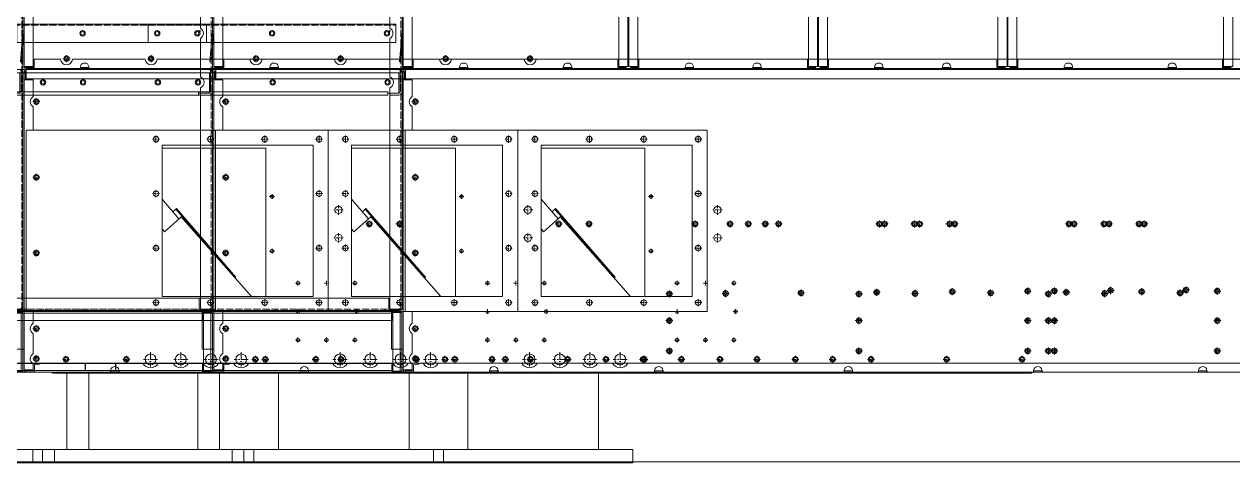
# Model space of a CAD drawing. Header units: millimetres. Extents: x -662849 to 32847, y -140377 to 24217.
# Drawn here: x -661149 to -659149, y -140377 to -139652 of the extents above; entities that cross this region are included whole.
import ezdxf

# ---------------------------------------------------------------- set-up
doc = ezdxf.new("R2010")
doc.units = ezdxf.units.MM
doc.linetypes.add('DASHDOT', pattern=[18.5, 12, -3, 0.5, -3])
doc.linetypes.add('DASHED', pattern=[15, 12, -3])

# ---------------------------------------------------------------- blocks, each defined once
blk = doc.blocks.new('485689')
at = {"color": 7, "lineweight": 13, "ltscale": 0.486}
for p, q in [((183525.3, 30767.5), (183525.3, 30864.7)), ((183528.1, 30767.5), (183528.1, 30864.7)), ((184520.5, 30864.7), (184520.5, 30767.5)), ((184523.3, 30864.7), (184523.3, 30767.5))]:
    blk.add_line(p, q, dxfattribs=at)
at = {"color": 7, "lineweight": 13, "ltscale": 0.014}
for p, q in [((183528.1, 30864.7), (183525.3, 30864.7)), ((183541.9, 30863.3), (183541.9, 30866.1)), ((184506.7, 30863.3), (184506.7, 30866.1)), ((184520.5, 30864.7), (184523.3, 30864.7)), ((183528.1, 30767.5), (183525.3, 30767.5)), ((183541.9, 30768.9), (183541.9, 30766.1)), ((184506.7, 30768.9), (184506.7, 30766.1)), ((184520.5, 30767.5), (184523.3, 30767.5))]:
    blk.add_line(p, q, dxfattribs=at)
at = {"color": 7, "lineweight": 13, "ltscale": 0.004}
for p, q in [((183526.9, 30866.1), (183527.7, 30866.1)), ((184520.9, 30866.1), (184521.7, 30866.1)), ((183527.7, 30766.1), (183526.9, 30766.1)), ((184521.7, 30766.1), (184520.9, 30766.1))]:
    blk.add_line(p, q, dxfattribs=at)
at = {"color": 7, "lineweight": 13, "ltscale": 0.007}
for p, q in [((183526.9, 30864.7), (183526.9, 30866.1)), ((183527.7, 30866.1), (183527.7, 30864.7)), ((184520.9, 30864.7), (184520.9, 30866.1)), ((184521.7, 30864.7), (184521.7, 30866.1)), ((183526.9, 30766.1), (183526.9, 30767.5)), ((183527.7, 30766.1), (183527.7, 30767.5)), ((184520.9, 30767.5), (184520.9, 30766.1)), ((184521.7, 30766.1), (184521.7, 30767.5))]:
    blk.add_line(p, q, dxfattribs=at)
at = {"color": 7, "lineweight": 13, "ltscale": 0.071}
for p, q in [((183541.9, 30866.1), (183527.7, 30866.1)), ((184520.9, 30866.1), (184506.7, 30866.1)), ((183527.7, 30766.1), (183541.9, 30766.1)), ((184506.7, 30766.1), (184520.9, 30766.1))]:
    blk.add_line(p, q, dxfattribs=at)
at = {"color": 7, "lineweight": 13, "ltscale": 0.061}
for p, q in [((183540.3, 30864.7), (183528.1, 30864.7)), ((183541.9, 30863.3), (183541.9, 30851.1)), ((184506.7, 30851.1), (184506.7, 30863.3)), ((184520.5, 30864.7), (184508.3, 30864.7)), ((183528.1, 30767.5), (183540.3, 30767.5)), ((184508.3, 30767.5), (184520.5, 30767.5))]:
    blk.add_line(p, q, dxfattribs=at)
at = {"color": 7, "lineweight": 13, "ltscale": 0.366205}
for p, q in [((183540.3, 30864.7), (183540.3, 30768.9)), ((184508.3, 30781.1), (184508.3, 30864.7))]:
    blk.add_line(p, q, dxfattribs=at)
at = {"color": 7, "lineweight": 13, "ltscale": 0.008}
for p, q in [((183540.3, 30864.5), (183541.9, 30864.5)), ((183540.3, 30863.3), (183541.9, 30863.3)), ((184506.7, 30866.1), (184506.7, 30864.5)), ((184506.7, 30864.5), (184508.3, 30864.5)), ((184506.7, 30863.3), (184508.3, 30863.3)), ((183541.9, 30768.9), (183540.3, 30768.9)), ((183541.9, 30767.7), (183540.3, 30767.7)), ((184508.3, 30768.9), (184506.7, 30768.9)), ((184508.3, 30767.7), (184506.7, 30767.7)), ((184506.7, 30766.1), (184506.7, 30767.7))]:
    blk.add_line(p, q, dxfattribs=at)
at = {"color": 7, "lineweight": 13}
for p, q in [((183541.9, 30866.1), (184506.7, 30866.1)), ((183541.9, 30863.3), (184506.7, 30863.3)), ((184506.7, 30851.1), (183541.9, 30851.1)), ((184506.7, 30768.9), (183541.9, 30768.9)), ((184506.7, 30766.1), (183541.9, 30766.1))]:
    blk.add_line(p, q, dxfattribs=at)
at = {"color": 7, "lineweight": 13, "ltscale": 0.001386}
for p, q in [((183541.9, 30866.1), (183541.9, 30865.8)), ((183541.9, 30766.1), (183541.9, 30766.4))]:
    blk.add_line(p, q, dxfattribs=at)
at = {"color": 7, "lineweight": 13, "ltscale": 0.076206}
for p, q in [((183540.3, 30782.7), (183540.3, 30767.5)), ((184508.3, 30767.5), (184508.3, 30782.7))]:
    blk.add_line(p, q, dxfattribs=at)
at = {"color": 7, "lineweight": 13, "ltscale": 0.05737}
for p, q in [((183541.9, 30780.4), (183541.9, 30768.9)), ((184506.7, 30780.4), (184506.7, 30768.9))]:
    blk.add_line(p, q, dxfattribs=at)
for p, q in [((183541.9, 30780.4), (183999.3, 30780.4)), ((183999.3, 30780.4), (183999.3, 30768.9)), ((184049.3, 30780.4), (184506.7, 30780.4)), ((184049.3, 30780.4), (184049.3, 30768.9))]:
    blk.add_line(p, q)
blk = doc.blocks.new('68679')
at = {"color": 7, "lineweight": 13, "ltscale": 0.0395}
for p, q in [((182656.8, 34860.2), (182688.4, 34860.2)), ((182688.4, 34857), (182656.8, 34857)), ((182688.4, 33865.4), (182656.8, 33865.4)), ((182656.8, 33862.2), (182688.4, 33862.2))]:
    blk.add_line(p, q, dxfattribs=at)
at = {"color": 7, "lineweight": 13, "ltscale": 0.004497}
for p, q in [((182692, 34857), (182688.4, 34857)), ((182692, 33865.4), (182688.4, 33865.4))]:
    blk.add_line(p, q, dxfattribs=at)
at = {"color": 7, "lineweight": 13, "ltscale": 0.00225}
for p, q in [((182688.4, 34857), (182688.4, 34855.2)), ((182688.4, 34855.2), (182688.4, 34857)), ((182688.4, 33867.2), (182688.4, 33865.4)), ((182688.4, 33865.4), (182688.4, 33867.2))]:
    blk.add_line(p, q, dxfattribs=at)
at = {"color": 7, "lineweight": 13, "ltscale": 0.0022}
for p, q in [((182691.2, 34857), (182692.6, 34858)), ((182691.2, 33865.4), (182692.6, 33864.3))]:
    blk.add_line(p, q, dxfattribs=at)
at = {"color": 7, "lineweight": 13, "ltscale": 0.0185}
for p, q in [((182651.6, 34840.2), (182651.6, 34855)), ((182654.8, 34840.2), (182654.8, 34855)), ((182651.6, 33867.4), (182651.6, 33882.2)), ((182654.8, 33867.4), (182654.8, 33882.2))]:
    blk.add_line(p, q, dxfattribs=at)
at = {"color": 7, "lineweight": 13, "ltscale": 0.004}
for p, q in [((182654.8, 34840.2), (182651.6, 34840.2)), ((182654.8, 34837), (182651.6, 34837)), ((182651.6, 33882.2), (182654.8, 33882.2))]:
    blk.add_line(p, q, dxfattribs=at)
at = {"color": 7, "lineweight": 13, "ltscale": 0.003999}
blk.add_line((182651.6, 34837), (182654.8, 34837), dxfattribs=at)
at = {"color": 7, "lineweight": 13}
for p, q in [((182651.6, 34837), (182651.6, 33885.4)), ((182651.6, 34837), (182651.6, 33885.4)), ((182656.8, 34837), (182656.8, 33885.4)), ((182688.4, 34855.2), (182688.4, 33867.2)), ((182693.6, 34855), (182693.6, 33867.4))]:
    blk.add_line(p, q, dxfattribs=at)
at = {"color": 7, "lineweight": 13, "ltscale": 0.02275}
for p, q in [((182654.8, 34837), (182654.8, 34855.2)), ((182654.8, 33867.2), (182654.8, 33885.4))]:
    blk.add_line(p, q, dxfattribs=at)
at = {"color": 7, "lineweight": 13, "ltscale": 0.042}
for p, q in [((182688.4, 34855.2), (182654.8, 34855.2)), ((182654.8, 33867.2), (182688.4, 33867.2))]:
    blk.add_line(p, q, dxfattribs=at)
at = {"color": 7, "lineweight": 13, "ltscale": 0.041987}
blk.add_line((182654.8, 34855.2), (182688.4, 34855.2), dxfattribs=at)
at = {"color": 7, "lineweight": 13, "ltscale": 0.003997}
blk.add_line((182654.8, 34837), (182654.8, 34840.2), dxfattribs=at)
at = {"color": 7, "lineweight": 13, "ltscale": 0.0025}
for p, q in [((182656.8, 34837), (182654.8, 34837)), ((182654.8, 33885.4), (182656.8, 33885.4))]:
    blk.add_line(p, q, dxfattribs=at)
at = {"color": 7, "lineweight": 13, "ltscale": 0.0065}
blk.add_line((182651.6, 33885.4), (182656.8, 33885.4), dxfattribs=at)
at = {"color": 7, "lineweight": 13, "ltscale": 0.004003}
blk.add_line((182654.8, 33882.2), (182654.8, 33885.4), dxfattribs=at)
at = {"color": 7, "lineweight": 13}
for centre in [(182672.6, 34836.2), (182672.6, 34646.2), (182672.6, 34456.2), (182672.6, 34266.2), (182672.6, 34076.2), (182672.6, 33886.2)]:
    blk.add_circle(centre, 3, dxfattribs=at)
for centre, radius, start, end in [((182656.8, 34855), 5.2, 90, 180), ((182656.8, 34855), 2, 90, 174.2609), ((182688.4, 34855), 5.2, 0, 90), ((182656.8, 33867.4), 5.2, 180, 270), ((182656.8, 33867.4), 2, 185.7392, 270), ((182688.4, 33867.4), 5.2, 270, 0)]:
    blk.add_arc(centre, radius, start, end, dxfattribs=at)
for points in [[(182693.6, 34855), (182693.6, 34855.3), (182693.5, 34855.6), (182693.3, 34855.9), (182692.9, 34856.3), (182692.3, 34856.7), (182692.2, 34856.8), (182692.1, 34856.9), (182692, 34857)], [(182693.6, 33867.4), (182693.6, 33867), (182693.5, 33866.7), (182693.3, 33866.4), (182692.9, 33866), (182692.3, 33865.6), (182692.2, 33865.5), (182692.1, 33865.4), (182692, 33865.4)]]:
    blk.add_open_spline(points, degree=5, knots=[0, 0, 0, 0, 0, 0, 6.191357, 6.191357, 6.191357, 7.828222, 7.828222, 7.828222, 7.828222, 7.828222, 7.828222], dxfattribs=at)
blk = doc.blocks.new('3425346')
at = {"color": 7, "lineweight": 13}
for p, q in [((155016.9, 41125), (155426.9, 41125)), ((155016.9, 41095), (155426.9, 41095))]:
    blk.add_line(p, q, dxfattribs=at)
at = {"color": 7, "lineweight": 13, "ltscale": 0.035}
for p, q in [((155016.9, 41122.2), (155016.9, 41125)), ((155426.9, 41122.2), (155426.9, 41125))]:
    blk.add_line(p, q, dxfattribs=at)
at = {"color": 7, "linetype": 'DASHED', "lineweight": 13}
blk.add_line((155016.9, 41123.4), (155426.9, 41123.4), dxfattribs=at)
at = {"color": 7, "lineweight": 13, "ltscale": 0.34}
for p, q in [((155016.9, 41122.2), (155016.9, 41095)), ((155426.9, 41095), (155426.9, 41122.2))]:
    blk.add_line(p, q, dxfattribs=at)
at = {"color": 7, "lineweight": 13}
blk.add_lwpolyline([(155416.2, 41115.3), (155414.3, 41111.8), (155417.7, 41113.9)], dxfattribs=at)
for centre in [(155031.9, 41110), (155221.9, 41110), (155411.9, 41110)]:
    blk.add_circle(centre, 3, dxfattribs=at)
blk = doc.blocks.new('568596')
at = {"color": 7, "lineweight": 13}
for p, q in [((169549.9, 17462.9), (169549.9, 16621.8)), ((169551.6, 16618.9), (173046.2, 16618.9))]:
    blk.add_line(p, q, dxfattribs=at)
at = {"color": 7, "linetype": 'DASHED', "lineweight": 13}
for p, q in [((169551.9, 17464.9), (169551.9, 16621.8)), ((169551.6, 16620.9), (173046.2, 16620.9))]:
    blk.add_line(p, q, dxfattribs=at)
at = {"color": 7, "lineweight": 13, "ltscale": 0.058667}
for p, q in [((169569.9, 17444.9), (169569.9, 16640.9)), ((170022.9, 16658.9), (170022.9, 17008.9)), ((169917.7, 16638.9), (169551.6, 16638.9)), ((169569.9, 16640.9), (169551.9, 16640.9)), ((169999.2, 16638.9), (169936.1, 16638.9)), ((170016.6, 16638.9), (170039.2, 16638.9))]:
    blk.add_line(p, q, dxfattribs=at)
at = {"color": 7, "linetype": 'DASHED', "lineweight": 13, "ltscale": 0.003333}
for p, q in [((169549.9, 17217.4), (169551.9, 17217.4)), ((169549.9, 17208.4), (169551.9, 17208.4)), ((169549.9, 17027.4), (169551.9, 17027.4)), ((169549.9, 17018.4), (169551.9, 17018.4)), ((169549.9, 16837.4), (169551.9, 16837.4)), ((169549.9, 16828.4), (169551.9, 16828.4)), ((169549.9, 16647.4), (169551.9, 16647.4)), ((169549.9, 16640.9), (169551.9, 16640.9)), ((169549.9, 16638.4), (169551.9, 16638.4)), ((169551.9, 16621.8), (169549.9, 16621.8)), ((169644.9, 16620.9), (169644.9, 16618.9)), ((169650.9, 16620.9), (169650.9, 16618.9)), ((169844.9, 16620.9), (169844.9, 16618.9)), ((169850.9, 16620.9), (169850.9, 16618.9))]:
    blk.add_line(p, q, dxfattribs=at)
at = {"color": 7, "linetype": 'DASHED', "lineweight": 13, "ltscale": 0.027667}
blk.add_line((169551.6, 16622.3), (169551.6, 16638.9), dxfattribs=at)
at = {"color": 7, "lineweight": 13, "ltscale": 0.0015}
blk.add_line((169549.9, 16621.8), (169549.9, 16620.9), dxfattribs=at)
at = {"color": 7, "lineweight": 13, "ltscale": 0.00166}
blk.add_line((169550.9, 16620.9), (169549.9, 16620.9), dxfattribs=at)
at = {"color": 7, "lineweight": 13, "ltscale": 0.001174}
blk.add_line((169550.9, 16620.9), (169551.6, 16620.9), dxfattribs=at)
at = {"color": 7, "linetype": 'DASHED', "lineweight": 13, "ltscale": 0.001406}
blk.add_line((169551.6, 16621.5), (169551.6, 16622.3), dxfattribs=at)
at = {"color": 7, "lineweight": 13, "ltscale": 0.002009}
blk.add_line((169551.6, 16621.5), (169551.6, 16620.3), dxfattribs=at)
at = {"color": 7, "linetype": 'DASHED', "lineweight": 13, "ltscale": 0.001183}
blk.add_line((169551.6, 16620.9), (169552.3, 16620.9), dxfattribs=at)
at = {"color": 7, "lineweight": 13, "ltscale": 0.002252}
blk.add_line((169551.6, 16618.9), (169551.6, 16620.3), dxfattribs=at)
at = {"color": 7, "linetype": 'DASHED', "lineweight": 13, "ltscale": 0.0015}
blk.add_line((169551.9, 16621.8), (169551.9, 16620.9), dxfattribs=at)
at = {"color": 7, "lineweight": 13}
for centre in [(169926.9, 17212.9), (169926.9, 17022.9), (170007.9, 17023.9), (170007.9, 16833.9), (169926.9, 16832.9)]:
    blk.add_circle(centre, 4.5, dxfattribs=at)
at = {"color": 7, "lineweight": 13, "ltscale": 0.058667}
for centre in [(169926.9, 16642.9), (170007.9, 16643.9)]:
    blk.add_circle(centre, 4.5, dxfattribs=at)
for centre, start, end in [((169926.9, 16642.9), 203.5779, 336.4221), ((170007.9, 16643.9), 209.9997, 330.0003)]:
    blk.add_arc(centre, 10, start, end, dxfattribs=at)
at = {"color": 7, "lineweight": 13}
for points in [[(169553.3, 16622.3), (169552.8, 16622.1), (169552.3, 16621.8), (169551.8, 16621.5), (169551.3, 16621.2), (169550.9, 16620.9)], [(169553.3, 16622.3), (169553, 16621.9), (169552.6, 16621.5), (169552.3, 16621), (169552, 16620.6), (169551.6, 16620.3)]]:
    blk.add_open_spline(points, degree=5, dxfattribs=at)
at = {"color": 7, "linetype": 'DASHED', "lineweight": 13}
for points in [[(169553.3, 16622.3), (169553, 16622.1), (169552.6, 16622), (169552.3, 16621.8), (169551.9, 16621.6), (169551.6, 16621.5)], [(169553.3, 16622.3), (169553.1, 16622), (169552.9, 16621.8), (169552.7, 16621.5), (169552.5, 16621.2), (169552.3, 16620.9)]]:
    blk.add_open_spline(points, degree=5, dxfattribs=at)
blk = doc.blocks.new('1')
at = {"color": 7, "lineweight": 20}
for p, q in [((12745.6, 13257.3), (12745.6, 10407.5)), ((12760.6, 10407.5), (12760.6, 13257.3)), ((13729.6, 13257.3), (13729.6, 10407.5)), ((13744.6, 10407.5), (13744.6, 13257.3)), ((13746.1, 13257.3), (13746.1, 10407.5)), ((13761.1, 10407.5), (13761.1, 13257.3)), ((14730.1, 13257.3), (14730.1, 10407.5)), ((14745.1, 10407.5), (14745.1, 13257.3)), ((12739.2, 10415.3), (12743.6, 10465.1)), ((12741.2, 10415.2), (12745.6, 10465)), ((12762.2, 10419.4), (12805.6, 10419.4)), ((12825.5, 10419.4), (12945.6, 10419.4)), ((12965.5, 10419.4), (13728, 10419.4)), ((14728.5, 10419.4), (13762.7, 10419.4)), ((15742.1, 10402.4), (12749.1, 10402.4)), ((12762.2, 10404.4), (12838.9, 10404.4)), ((12852.3, 10404.4), (13637.9, 10404.4)), ((13651.3, 10404.4), (13728, 10404.4)), ((13762.7, 10404.4), (13839.4, 10404.4)), ((13852.8, 10404.4), (14638.4, 10404.4)), ((14651.8, 10404.4), (14728.5, 10404.4)), ((12745.6, 9905.9), (12745.6, 10385.4)), ((15304.4, 10387.4), (12749.1, 10387.4)), ((12760.6, 10358.1), (12760.6, 10385.4)), ((12760.6, 10302.4), (12760.6, 10340.7)), ((12748.6, 10002.4), (12748.6, 10302.4)), ((13248.6, 10302.4), (12748.6, 10302.4)), ((13248.6, 10302.4), (13248.6, 10002.4)), ((12973.6, 10277.4), (13223.6, 10277.4)), ((12973.6, 10277.4), (12973.6, 10027.4)), ((12973.6, 10272.4), (13145.6, 10272.4)), ((13145.6, 10027.4), (13145.6, 10272.4)), ((13223.6, 10027.4), (13223.6, 10277.4)), ((12973.6, 10188.1), (13001.7, 10155.7)), ((13094.9, 10058.4), (12996.5, 10171.6)), ((13096, 10059.4), (12997.6, 10172.6)), ((13121.7, 10027.4), (13005.4, 10159)), ((13002.4, 10156.4), (12977.7, 10134.5)), ((12973.6, 10027.4), (13223.6, 10027.4)), ((12726.4, 10006.5), (12726.4, 9940.2)), ((12748.6, 10002.4), (13248.6, 10002.4)), ((12760.6, 9933.1), (12760.6, 9965.7)), ((12189.3, 9902.4), (12189.3, 9774.4)), ((12405.6, 9902.4), (12405.6, 9774.4)), ((12888.8, 9902.4), (12762.6, 9902.4)), ((12941.9, 9917.4), (12772.7, 9917.4)), ((13782.1, 9900.4), (12795.1, 9900.4)), ((12852.6, 9900.4), (12852.6, 9774.4)), ((13788.8, 9902.4), (12902.3, 9902.4)), ((12991.9, 9917.4), (12967.2, 9917.4)), ((13041.9, 9917.4), (13017.2, 9917.4)), ((13091.9, 9917.4), (13067.2, 9917.4)), ((13068.9, 9900.4), (13068.9, 9774.4)), ((15373.9, 9917.4), (13117.2, 9917.4)), ((14688.8, 9902.4), (13802.3, 9902.4)), ((15588.8, 9902.4), (14702.3, 9902.4)), ((12132.5, 9774.4), (12462.5, 9774.4)), ((12132.5, 9774.4), (12132.5, 9752.4)), ((12462.5, 9774.4), (12462.5, 9752.4)), ((12795.7, 9774.4), (13125.7, 9774.4)), ((12795.7, 9774.4), (12795.7, 9752.4)), ((13125.7, 9774.4), (13125.7, 9752.4)), ((12462.5, 9752.4), (12132.5, 9752.4)), ((13125.7, 9752.4), (12795.7, 9752.4))]:
    blk.add_line(p, q, dxfattribs=at)
at = {"color": 7, "lineweight": 20, "ltscale": 0.05}
for p, q in [((12745.6, 10465), (12743.6, 10465.1)), ((12741.2, 10415.2), (12739.2, 10415.3)), ((12745.6, 10398.9), (12747.6, 10398.9)), ((13217.4, 10404.4), (13217.4, 10402.4)), ((12749.1, 9902.4), (12749.1, 9904.4)), ((12791.6, 9900.4), (12793.6, 9900.4)), ((12888.8, 9902.4), (12888.8, 9904.4)), ((12902.3, 9902.4), (12902.3, 9904.4)), ((13785.6, 9900.4), (13783.6, 9900.4)), ((13788.8, 9902.4), (13788.8, 9904.4)), ((13802.3, 9902.4), (13802.3, 9904.4)), ((14688.8, 9902.4), (14688.8, 9904.4)), ((14702.3, 9902.4), (14702.3, 9904.4))]:
    blk.add_line(p, q, dxfattribs=at)
at = {"color": 7, "lineweight": 20, "ltscale": 0.2975}
for p, q in [((12762.2, 10419.4), (12762.2, 10407.5)), ((13728, 10407.5), (13728, 10419.4)), ((13762.7, 10419.4), (13762.7, 10407.5)), ((14728.5, 10407.5), (14728.5, 10419.4)), ((12748.7, 10407.5), (12760.6, 10407.5)), ((13729.6, 10407.5), (13741.5, 10407.5)), ((13749.2, 10407.5), (13761.1, 10407.5)), ((14730.1, 10407.5), (14742, 10407.5))]:
    blk.add_line(p, q, dxfattribs=at)
at = {"color": 7, "linetype": 'DASHDOT', "lineweight": 20, "ltscale": 0.292499}
for p, q in [((12821.4, 10420.4), (12809.7, 10420.4)), ((12815.6, 10426.2), (12815.6, 10414.5)), ((12961.4, 10420.4), (12949.7, 10420.4)), ((12955.6, 10426.2), (12955.6, 10414.5)), ((12771.4, 10349.4), (12759.7, 10349.4)), ((12969.4, 10287.4), (12957.7, 10287.4)), ((13059.4, 10287.4), (13047.7, 10287.4)), ((13149.4, 10287.4), (13137.7, 10287.4)), ((13239.4, 10287.4), (13227.7, 10287.4)), ((12771.4, 10224.4), (12759.7, 10224.4)), ((12969.4, 10197.4), (12957.7, 10197.4)), ((13239.4, 10197.4), (13227.7, 10197.4)), ((13322.4, 10147.4), (13310.7, 10147.4)), ((13372.4, 10147.4), (13360.7, 10147.4)), ((13861.4, 10147.4), (13849.7, 10147.4)), ((13919.4, 10147.4), (13907.7, 10147.4)), ((13977.4, 10147.4), (13965.7, 10147.4)), ((14166.4, 10147.4), (14154.7, 10147.4)), ((14224.4, 10147.4), (14212.7, 10147.4)), ((14282.4, 10147.4), (14270.7, 10147.4)), ((12771.4, 10099.4), (12759.7, 10099.4)), ((12969.4, 10107.4), (12957.7, 10107.4)), ((13239.4, 10107.4), (13227.7, 10107.4)), ((13818.9, 10031.6), (13807.2, 10031.6)), ((13911.9, 10032.3), (13900.2, 10032.3)), ((14036.9, 10033.3), (14025.2, 10033.3)), ((14161.9, 10034.3), (14150.2, 10034.3)), ((14286.9, 10035.3), (14275.2, 10035.3)), ((14411.9, 10036.2), (14400.2, 10036.2)), ((14455.9, 10036.6), (14444.2, 10036.6)), ((14548.9, 10037.3), (14537.2, 10037.3)), ((14673.9, 10038.3), (14662.2, 10038.3)), ((12969.4, 10017.4), (12957.7, 10017.4)), ((13059.4, 10017.4), (13047.7, 10017.4)), ((13149.4, 10017.4), (13137.7, 10017.4)), ((13239.4, 10017.4), (13227.7, 10017.4)), ((13818.9, 9987.4), (13807.2, 9987.4)), ((14411.9, 9987.4), (14400.2, 9987.4)), ((14455.9, 9987.4), (14444.2, 9987.4)), ((12771.4, 9974.4), (12759.7, 9974.4)), ((12771.4, 9924.4), (12759.7, 9924.4)), ((12820.4, 9923.4), (12808.7, 9923.4)), ((12920.4, 9923.4), (12908.7, 9923.4)), ((13150.4, 9923.4), (13138.7, 9923.4)), ((13275.4, 9923.4), (13263.7, 9923.4)), ((13400.4, 9923.4), (13388.7, 9923.4)), ((13525.4, 9923.4), (13513.7, 9923.4)), ((13650.4, 9923.4), (13638.7, 9923.4)), ((13775.4, 9923.4), (13763.7, 9923.4)), ((13818.9, 9937.4), (13807.2, 9937.4)), ((14411.9, 9937.4), (14400.2, 9937.4)), ((14455.9, 9937.4), (14444.2, 9937.4))]:
    blk.add_line(p, q, dxfattribs=at)
at = {"color": 7, "linetype": 'DASHDOT', "lineweight": 20, "ltscale": 0.195001}
for p, q in [((12959.4, 10420.4), (12951.6, 10420.4)), ((12955.5, 10424.3), (12955.5, 10416.5)), ((13159.5, 10192.4), (13151.7, 10192.4)), ((13159.5, 10102.4), (13151.7, 10102.4)), ((13202.5, 10049.4), (13194.7, 10049.4)), ((13249.5, 10049.4), (13241.7, 10049.4)), ((13296.5, 10049.4), (13288.7, 10049.4)), ((13816.5, 10031.6), (13808.7, 10031.6)), ((13909.5, 10032.3), (13901.7, 10032.3)), ((14034.5, 10033.3), (14026.7, 10033.3)), ((14159.5, 10034.3), (14151.7, 10034.3)), ((14409.5, 10036.2), (14401.7, 10036.2)), ((14453.5, 10036.6), (14445.7, 10036.6)), ((14546.5, 10037.3), (14538.7, 10037.3)), ((14671.5, 10038.3), (14663.7, 10038.3)), ((13202.5, 10002.4), (13194.7, 10002.4)), ((13299.5, 10002.4), (13291.7, 10002.4)), ((13816.5, 9987.4), (13808.7, 9987.4)), ((14409.5, 9987.4), (14401.7, 9987.4)), ((14453.5, 9987.4), (14445.7, 9987.4)), ((13202.5, 9955.4), (13194.7, 9955.4)), ((13249.5, 9955.4), (13241.7, 9955.4)), ((13296.5, 9955.4), (13288.7, 9955.4)), ((13816.5, 9937.4), (13808.7, 9937.4)), ((14409.5, 9937.4), (14401.7, 9937.4)), ((14453.5, 9937.4), (14445.7, 9937.4))]:
    blk.add_line(p, q, dxfattribs=at)
at = {"color": 7, "lineweight": 20, "ltscale": 0.0775}
for p, q in [((12745.6, 10407.5), (12748.7, 10407.5)), ((12748.7, 10404.4), (12748.7, 10407.5)), ((12762.2, 10404.4), (12762.2, 10407.5)), ((13728, 10404.4), (13728, 10407.5)), ((13744.6, 10407.5), (13741.5, 10407.5)), ((13746.1, 10407.5), (13749.2, 10407.5)), ((13762.7, 10404.4), (13762.7, 10407.5)), ((14728.5, 10404.4), (14728.5, 10407.5)), ((14745.1, 10407.5), (14742, 10407.5))]:
    blk.add_line(p, q, dxfattribs=at)
at = {"color": 7, "lineweight": 20, "ltscale": 0.3375}
for p, q in [((12745.6, 10385.4), (12745.6, 10398.9)), ((12747.6, 10398.9), (12747.6, 10385.4)), ((12762.2, 10406), (12748.7, 10406)), ((12748.7, 10404.4), (12762.2, 10404.4)), ((13741.5, 10406), (13728, 10406)), ((13728, 10404.4), (13741.5, 10404.4)), ((13762.7, 10406), (13749.2, 10406)), ((13749.2, 10404.4), (13762.7, 10404.4)), ((14742, 10406), (14728.5, 10406)), ((14728.5, 10404.4), (14742, 10404.4)), ((12749.1, 9904.4), (12762.6, 9904.4)), ((12762.6, 9902.4), (12749.1, 9902.4))]:
    blk.add_line(p, q, dxfattribs=at)
at = {"color": 7, "lineweight": 20, "ltscale": 0.0375}
for p, q in [((12747.6, 10398.9), (12749.1, 10398.9)), ((12748.7, 10406), (12748.7, 10407.5)), ((13741.5, 10406), (13741.5, 10407.5)), ((13749.2, 10406), (13749.2, 10407.5)), ((14742, 10406), (14742, 10407.5)), ((12995.4, 10170.6), (12996.5, 10171.6)), ((12996.5, 10171.6), (12997.6, 10172.6)), ((13094.9, 10058.4), (13096, 10059.4)), ((12749.1, 9904.4), (12749.1, 9905.9))]:
    blk.add_line(p, q, dxfattribs=at)
at = {"color": 7, "lineweight": 20, "ltscale": 0.04}
for p, q in [((12748.7, 10404.4), (12748.7, 10406)), ((12838.9, 10404.4), (12838.9, 10406)), ((12852.3, 10404.4), (12852.3, 10406)), ((13637.9, 10404.4), (13637.9, 10406)), ((13651.3, 10404.4), (13651.3, 10406)), ((13741.5, 10404.4), (13741.5, 10406)), ((13749.2, 10404.4), (13749.2, 10406)), ((13839.4, 10404.4), (13839.4, 10406)), ((13852.8, 10404.4), (13852.8, 10406)), ((14638.4, 10404.4), (14638.4, 10406)), ((14651.8, 10404.4), (14651.8, 10406)), ((14742, 10404.4), (14742, 10406))]:
    blk.add_line(p, q, dxfattribs=at)
at = {"color": 7, "lineweight": 20, "ltscale": 0.000294144}
blk.add_line((12748.7, 10404.4), (12748.7, 10404.4), dxfattribs=at)
at = {"color": 7, "lineweight": 20, "ltscale": 0.0875}
for p, q in [((12749.1, 10402.4), (12749.1, 10398.9)), ((12745.6, 10385.4), (12749.1, 10385.4)), ((12745.6, 9905.9), (12749.1, 9905.9)), ((12762.6, 9902.4), (12762.6, 9905.9))]:
    blk.add_line(p, q, dxfattribs=at)
at = {"color": 7, "lineweight": 20, "ltscale": 0.2875}
for p, q in [((12749.1, 10387.4), (12749.1, 10398.9)), ((12749.1, 10385.4), (12760.6, 10385.4)), ((12760.6, 9905.9), (12749.1, 9905.9))]:
    blk.add_line(p, q, dxfattribs=at)
at = {"color": 7, "lineweight": 20, "ltscale": 0.168029}
for p, q in [((12838.9, 10406), (12845.6, 10406)), ((12838.9, 10404.4), (12845.6, 10404.4)), ((12852.3, 10406), (12845.6, 10406)), ((12852.3, 10404.4), (12845.6, 10404.4)), ((13637.9, 10406), (13644.6, 10406)), ((13637.9, 10404.4), (13644.6, 10404.4)), ((13651.3, 10406), (13644.6, 10406)), ((13651.3, 10404.4), (13644.6, 10404.4)), ((13839.4, 10406), (13846.1, 10406)), ((13839.4, 10404.4), (13846.1, 10404.4)), ((13852.8, 10406), (13846.1, 10406)), ((13852.8, 10404.4), (13846.1, 10404.4)), ((14638.4, 10406), (14645.1, 10406)), ((14638.4, 10404.4), (14645.1, 10404.4)), ((14651.8, 10406), (14645.1, 10406)), ((14651.8, 10404.4), (14645.1, 10404.4))]:
    blk.add_line(p, q, dxfattribs=at)
at = {"color": 7, "lineweight": 20, "ltscale": 0.049942}
blk.add_line((13247.4, 10404.4), (13247.4, 10402.4), dxfattribs=at)
at = {"color": 7, "lineweight": 20, "ltscale": 0.049995}
blk.add_line((13247.4, 10404.4), (13247.4, 10402.4), dxfattribs=at)
at = {"color": 7, "lineweight": 20, "ltscale": 0.050191}
for p, q in [((13279.7, 10404.4), (13279.5, 10402.4)), ((13319.7, 10402.4), (13319.9, 10404.4)), ((13320.3, 10404.4), (13320.1, 10402.4)), ((13323.9, 10404.4), (13323.7, 10402.4)), ((13933.3, 10402.4), (13933.5, 10404.4)), ((13933.5, 10404.4), (13933.3, 10402.4)), ((14238.1, 10402.4), (14238.3, 10404.4)), ((14238.3, 10404.4), (14238.1, 10402.4))]:
    blk.add_line(p, q, dxfattribs=at)
at = {"color": 7, "linetype": 'DASHDOT', "lineweight": 20, "ltscale": 0.2925}
for p, q in [((12765.6, 10355.2), (12765.6, 10343.5)), ((12963.6, 10293.2), (12963.6, 10281.5)), ((13053.6, 10293.2), (13053.6, 10281.5)), ((13143.6, 10293.2), (13143.6, 10281.5)), ((13233.6, 10293.2), (13233.6, 10281.5)), ((12765.6, 10230.2), (12765.6, 10218.5)), ((12963.6, 10203.2), (12963.6, 10191.5)), ((13233.6, 10203.2), (13233.6, 10191.5)), ((13316.6, 10153.2), (13316.6, 10141.5)), ((13366.6, 10153.2), (13366.6, 10141.5)), ((13855.6, 10153.2), (13855.6, 10141.5)), ((13913.6, 10153.2), (13913.6, 10141.5)), ((13971.6, 10153.2), (13971.6, 10141.5)), ((14160.6, 10153.2), (14160.6, 10141.5)), ((14218.6, 10153.2), (14218.6, 10141.5)), ((14276.6, 10153.2), (14276.6, 10141.5)), ((12765.6, 10105.2), (12765.6, 10093.5)), ((12963.6, 10113.2), (12963.6, 10101.5)), ((13233.6, 10113.2), (13233.6, 10101.5)), ((14031.1, 10039.1), (14031.1, 10027.4)), ((14156.1, 10040.1), (14156.1, 10028.4)), ((14281.1, 10041.1), (14281.1, 10029.4)), ((14406.1, 10042), (14406.1, 10030.3)), ((14450.1, 10042.4), (14450.1, 10030.7)), ((14543.1, 10043.1), (14543.1, 10031.4)), ((14668.1, 10044.1), (14668.1, 10032.4)), ((12963.6, 10023.2), (12963.6, 10011.5)), ((13053.6, 10023.2), (13053.6, 10011.5)), ((13143.6, 10023.2), (13143.6, 10011.5)), ((13233.6, 10023.2), (13233.6, 10011.5)), ((13813.1, 10037.4), (13813.1, 10025.7)), ((13906.1, 10038.1), (13906.1, 10026.4)), ((12765.6, 9980.2), (12765.6, 9968.5)), ((13813.1, 9993.2), (13813.1, 9981.5)), ((14406.1, 9993.2), (14406.1, 9981.5)), ((14450.1, 9993.2), (14450.1, 9981.5)), ((13813.1, 9943.2), (13813.1, 9931.5)), ((14406.1, 9943.2), (14406.1, 9931.5)), ((14450.1, 9943.2), (14450.1, 9931.5)), ((12765.6, 9930.2), (12765.6, 9918.5)), ((12814.6, 9929.2), (12814.6, 9917.5)), ((12914.6, 9929.2), (12914.6, 9917.5)), ((13144.6, 9929.2), (13144.6, 9917.5)), ((13269.6, 9929.2), (13269.6, 9917.5)), ((13394.6, 9929.2), (13394.6, 9917.5)), ((13519.6, 9929.2), (13519.6, 9917.5)), ((13644.6, 9929.2), (13644.6, 9917.5)), ((13769.6, 9929.2), (13769.6, 9917.5))]:
    blk.add_line(p, q, dxfattribs=at)
at = {"color": 7, "linetype": 'DASHDOT', "lineweight": 20, "ltscale": 0.195}
for p, q in [((13155.6, 10196.3), (13155.6, 10188.5)), ((13155.6, 10106.3), (13155.6, 10098.5)), ((13198.6, 10053.3), (13198.6, 10045.5)), ((13245.6, 10053.3), (13245.6, 10045.5)), ((13292.6, 10053.3), (13292.6, 10045.5)), ((14280.6, 10039.1), (14280.6, 10031.3)), ((14405.6, 10040.1), (14405.6, 10032.3)), ((14449.6, 10040.5), (14449.6, 10032.7)), ((14542.6, 10041.2), (14542.6, 10033.4)), ((14667.6, 10042.2), (14667.6, 10034.4)), ((13812.6, 10035.5), (13812.6, 10027.7)), ((13905.6, 10036.2), (13905.6, 10028.4)), ((14030.6, 10037.2), (14030.6, 10029.4)), ((14155.6, 10038.2), (14155.6, 10030.4)), ((13198.6, 10006.3), (13198.6, 9998.5)), ((13295.6, 10006.3), (13295.6, 9998.5)), ((13812.6, 9991.3), (13812.6, 9983.5)), ((14405.6, 9991.3), (14405.6, 9983.5)), ((14449.6, 9991.3), (14449.6, 9983.5)), ((13198.6, 9959.3), (13198.6, 9951.5)), ((13245.6, 9959.3), (13245.6, 9951.5)), ((13292.6, 9959.3), (13292.6, 9951.5)), ((13812.6, 9941.3), (13812.6, 9933.5)), ((14405.6, 9941.3), (14405.6, 9933.5)), ((14449.6, 9941.3), (14449.6, 9933.5))]:
    blk.add_line(p, q, dxfattribs=at)
at = {"color": 7, "lineweight": 20, "ltscale": 0.125001}
blk.add_line((12991.6, 10167.3), (12995.4, 10170.6), dxfattribs=at)
at = {"color": 7, "lineweight": 20, "ltscale": 0.1}
blk.add_line((13002.4, 10156.4), (13005.4, 10159), dxfattribs=at)
at = {"color": 7, "linetype": 'DASHDOT', "lineweight": 20, "ltscale": 0.389996}
for p, q in [((13273.4, 10170.4), (13257.8, 10170.4)), ((13273.4, 10124.4), (13257.8, 10124.4))]:
    blk.add_line(p, q, dxfattribs=at)
at = {"color": 7, "linetype": 'DASHDOT', "lineweight": 20, "ltscale": 0.389999}
blk.add_line((13265.6, 10178.2), (13265.6, 10162.6), dxfattribs=at)
at = {"color": 7, "lineweight": 20, "ltscale": 0.157289}
blk.add_line((12977.7, 10134.5), (12973.6, 10139.3), dxfattribs=at)
at = {"color": 7, "lineweight": 20, "ltscale": 0.1554}
blk.add_line((12977.7, 10134.5), (12973.6, 10139.2), dxfattribs=at)
at = {"color": 7, "linetype": 'DASHDOT', "lineweight": 20, "ltscale": 0.39}
blk.add_line((13265.6, 10132.2), (13265.6, 10116.6), dxfattribs=at)
at = {"color": 7, "lineweight": 20, "ltscale": 0.15}
for p, q in [((12765.6, 10096.4), (12765.6, 10102.4)), ((12765.6, 9921.4), (12765.6, 9927.4))]:
    blk.add_line(p, q, dxfattribs=at)
at = {"color": 7, "lineweight": 20, "ltscale": 0.010428}
blk.add_line((13094.6, 10058.1), (13094.9, 10058.4), dxfattribs=at)
at = {"color": 7, "linetype": 'DASHDOT', "lineweight": 20, "ltscale": 0.194998}
blk.add_line((14284.5, 10035.2), (14276.7, 10035.2), dxfattribs=at)
at = {"color": 7, "lineweight": 20, "ltscale": 0.479992}
for p, q in [((12745.6, 10006.5), (12726.4, 10006.5)), ((12745.6, 9940.2), (12726.4, 9940.2))]:
    blk.add_line(p, q, dxfattribs=at)
at = {"color": 7, "lineweight": 20, "ltscale": 0.483494}
blk.add_line((12760.6, 9983.1), (12760.6, 10002.4), dxfattribs=at)
at = {"color": 7, "linetype": 'DASHDOT', "lineweight": 20}
for p, q in [((12966.3, 9923.4), (12942.9, 9923.4)), ((12954.6, 9935.1), (12954.6, 9911.7)), ((13016.3, 9923.4), (12992.9, 9923.4)), ((13004.6, 9935.1), (13004.6, 9911.7)), ((13066.3, 9923.4), (13042.9, 9923.4)), ((13054.6, 9935.1), (13054.6, 9911.7)), ((13116.3, 9923.4), (13092.9, 9923.4)), ((13104.6, 9935.1), (13104.6, 9911.7))]:
    blk.add_line(p, q, dxfattribs=at)
at = {"lineweight": 20}
for p, q in [((11745.6, 9902.4), (12745.6, 9902.4)), ((12745.6, 9902.4), (12745.6, 9905.9)), ((12745.6, 9902.4), (12749.1, 9902.4)), ((18145.6, 9902.4), (13245.6, 9902.4)), ((11045.6, 9754), (19245.6, 9754))]:
    blk.add_line(p, q, dxfattribs=at)
at = {"color": 7, "lineweight": 20, "ltscale": 0.245994}
blk.add_line((12760.6, 9905.9), (12760.6, 9915.7), dxfattribs=at)
at = {"color": 7, "lineweight": 20, "ltscale": 0.224015}
blk.add_line((12762.6, 9914.9), (12762.6, 9905.9), dxfattribs=at)
at = {"color": 7, "lineweight": 20, "ltscale": 0.050016}
for p, q in [((12791.6, 9900.4), (12791.6, 9902.4)), ((12793.6, 9900.4), (12793.6, 9902.4))]:
    blk.add_line(p, q, dxfattribs=at)
at = {"color": 7, "lineweight": 20, "ltscale": 0.049866}
for p, q in [((12795.1, 9902.4), (12795.1, 9900.4)), ((13782.1, 9902.4), (13782.1, 9900.4))]:
    blk.add_line(p, q, dxfattribs=at)
at = {"color": 7, "lineweight": 20, "ltscale": 0.169248}
for p, q in [((12888.8, 9904.4), (12895.6, 9904.4)), ((12888.8, 9902.4), (12895.6, 9902.4)), ((12902.3, 9904.4), (12895.6, 9904.4)), ((12902.3, 9902.4), (12895.6, 9902.4)), ((13788.8, 9904.4), (13795.6, 9904.4)), ((13788.8, 9902.4), (13795.6, 9902.4)), ((13802.3, 9904.4), (13795.6, 9904.4)), ((13802.3, 9902.4), (13795.6, 9902.4)), ((14688.8, 9904.4), (14695.6, 9904.4)), ((14688.8, 9902.4), (14695.6, 9902.4)), ((14702.3, 9904.4), (14695.6, 9904.4)), ((14702.3, 9902.4), (14695.6, 9902.4))]:
    blk.add_line(p, q, dxfattribs=at)
at = {"color": 7, "lineweight": 20, "ltscale": 0.050015}
for p, q in [((13783.6, 9902.4), (13783.6, 9900.4)), ((13785.6, 9902.4), (13785.6, 9900.4))]:
    blk.add_line(p, q, dxfattribs=at)
at = {"color": 7, "lineweight": 20}
for centre, radius in [((12815.6, 10420.4), 4.5), ((12815.6, 10420.4), 3), ((12955.6, 10420.4), 4.5), ((12955.5, 10420.4), 3), ((12765.6, 10349.4), 4.5), ((12765.6, 10349.4), 3), ((12963.6, 10287.4), 4.5), ((13053.6, 10287.4), 4.5), ((13143.6, 10287.4), 4.5), ((13233.6, 10287.4), 4.5), ((12765.6, 10224.4), 4.5), ((12765.6, 10224.4), 3), ((12963.6, 10197.4), 4.5), ((13233.6, 10197.4), 4.5), ((13155.6, 10192.4), 3), ((13265.6, 10170.4), 6), ((13316.6, 10147.4), 4.5), ((13316.6, 10147.4), 3), ((13366.6, 10147.4), 4.5), ((13366.6, 10147.4), 3), ((13855.6, 10147.4), 4.5), ((13855.6, 10147.4), 3), ((13913.6, 10147.4), 4.5), ((13913.6, 10147.4), 3), ((13971.6, 10147.4), 4.5), ((13971.6, 10147.4), 3), ((14160.6, 10147.4), 4.5), ((14160.6, 10147.4), 3), ((14218.6, 10147.4), 4.5), ((14218.6, 10147.4), 3), ((14276.6, 10147.4), 4.5), ((14276.6, 10147.4), 3), ((13265.6, 10124.4), 6), ((12765.6, 10099.4), 4.5), ((12765.6, 10099.4), 3), ((12963.6, 10107.4), 4.5), ((13155.6, 10102.4), 3), ((13233.6, 10107.4), 4.5), ((13198.6, 10049.4), 3), ((13292.6, 10049.4), 3), ((14281.1, 10035.3), 4.5), ((14406.1, 10036.2), 4.5), ((14405.6, 10036.2), 3), ((14450.1, 10036.6), 4.5), ((14449.6, 10036.6), 3), ((14543.1, 10037.3), 4.5), ((14542.6, 10037.3), 3), ((14668.1, 10038.3), 4.5), ((14667.6, 10038.3), 3), ((12963.6, 10017.4), 4.5), ((13053.6, 10017.4), 4.5), ((13143.6, 10017.4), 4.5), ((13233.6, 10017.4), 4.5), ((13813.1, 10031.6), 4.5), ((13812.6, 10031.6), 3), ((13906.1, 10032.3), 4.5), ((13905.6, 10032.3), 3), ((14031.1, 10033.3), 4.5), ((14030.6, 10033.3), 3), ((14156.1, 10034.3), 4.5), ((14155.6, 10034.3), 3), ((14280.6, 10035.2), 3), ((13295.6, 10002.4), 3), ((13813.1, 9987.4), 4.5), ((13812.6, 9987.4), 3), ((14406.1, 9987.4), 4.5), ((14405.6, 9987.4), 3), ((14450.1, 9987.4), 4.5), ((14449.6, 9987.4), 3), ((12765.6, 9974.4), 4.5), ((12765.6, 9974.4), 3), ((13198.6, 9955.4), 3), ((13245.6, 9955.4), 3), ((13292.6, 9955.4), 3), ((13813.1, 9937.4), 4.5), ((13812.6, 9937.4), 3), ((14406.1, 9937.4), 4.5), ((14405.6, 9937.4), 3), ((14450.1, 9937.4), 4.5), ((14449.6, 9937.4), 3), ((12765.6, 9924.4), 4.5), ((12765.6, 9924.4), 3), ((12814.6, 9923.4), 4.5), ((12814.6, 9923.4), 3), ((12914.6, 9923.4), 4.5), ((12914.6, 9923.4), 3), ((12954.6, 9923.4), 9), ((13004.6, 9923.4), 9), ((13054.6, 9923.4), 9), ((13104.6, 9923.4), 9), ((13144.6, 9923.4), 4.5), ((13144.6, 9923.4), 3), ((13269.6, 9923.4), 4.5), ((13269.6, 9923.4), 3), ((13394.6, 9923.4), 4.5), ((13394.6, 9923.4), 3), ((13519.6, 9923.4), 4.5), ((13519.6, 9923.4), 3), ((13644.6, 9923.4), 4.5), ((13644.6, 9923.4), 3), ((13769.6, 9923.4), 4.5), ((13769.6, 9923.4), 3)]:
    blk.add_circle(centre, radius, dxfattribs=at)
for centre, radius, start, end in [((12815.6, 10420.4), 10, 185.7392, 354.2608), ((12955.6, 10420.4), 10, 185.7392, 354.2608), ((12748.7, 10407.5), 3.1, 175, 270), ((12749.1, 10398.9), 3.5, 90, 180), ((12748.7, 10407.5), 1.5, 180, 270), ((12749.1, 10398.9), 1.5, 90, 180), ((12854.7, 10405.7), 16.1, 173.4757, 179.6789), ((12845.6, 10406.3), 7, 9.8709, 170.1291), ((12836.4, 10405.7), 16.2, 0.3311, 6.523), ((13022.4, 10407.5), 3.1, 270, 270.2606), ((13653.7, 10405.7), 16.2, 173.4769, 179.6689), ((13644.6, 10406.3), 7, 9.8709, 170.1291), ((13635.4, 10405.7), 16.2, 0.3311, 6.523), ((13855.2, 10405.7), 16.1, 173.4757, 179.6789), ((13846.1, 10406.3), 7, 9.8709, 170.1291), ((13836.9, 10405.7), 16.2, 0.3311, 6.523), ((14654.2, 10405.7), 16.2, 173.4769, 179.6689), ((14645.1, 10406.3), 7, 9.8709, 170.1291), ((14635.9, 10405.7), 16.2, 0.3311, 6.523), ((12765.6, 10349.4), 10, 120, 240), ((13245.6, 10049.4), 3, 359.7382, 0.2618), ((13198.6, 10002.4), 3, 180, 0), ((12765.6, 9974.4), 10, 120, 240), ((12765.6, 9924.4), 10, 120, 240), ((12749.1, 9905.9), 3.5, 180, 270), ((12749.1, 9905.9), 1.5, 180, 270), ((12765.6, 9924.4), 10, 252.5424, 315.573), ((12784.1, 9905.9), 3.5, 270, 270.245), ((12793.1, 9905.9), 3.5, 269.755, 270), ((12895.6, 9904.4), 7, 12.3736, 167.6264), ((12954.6, 9923.4), 14, 205.3769, 334.6231), ((13004.6, 9923.4), 14, 205.3769, 334.6231), ((13054.6, 9923.4), 14, 205.3769, 334.6231), ((13104.6, 9923.4), 14, 205.3769, 334.6231), ((13786.1, 9905.9), 3.5, 270, 270.245), ((13795.6, 9904.4), 7, 12.3736, 167.6264), ((13783.8, 9903.4), 18.8, 0.553, 7.5903), ((13830.1, 9905.9), 3.5, 270, 270.245), ((14388.1, 9905.9), 3.5, 269.755, 270), ((14423.1, 9905.9), 3.5, 270, 270.245), ((14432.1, 9905.9), 3.5, 269.755, 270), ((14467.1, 9905.9), 3.5, 270, 270.245), ((14695.6, 9904.4), 7, 12.3736, 167.6264)]:
    blk.add_arc(centre, radius, start, end, dxfattribs=at)
for points in [[(12838.6, 10406.4), (12838.6, 10406.2), (12838.6, 10406.1), (12838.7, 10406), (12838.8, 10406), (12838.9, 10406)], [(12852.6, 10406.4), (12852.5, 10406.2), (12852.5, 10406.1), (12852.5, 10406), (12852.4, 10406), (12852.3, 10406)], [(13637.6, 10406.4), (13637.6, 10406.2), (13637.6, 10406.1), (13637.7, 10406), (13637.8, 10406), (13637.9, 10406)], [(13651.6, 10406.4), (13651.5, 10406.2), (13651.5, 10406.1), (13651.5, 10406), (13651.4, 10406), (13651.3, 10406)], [(13839.1, 10406.4), (13839.1, 10406.2), (13839.1, 10406.1), (13839.2, 10406), (13839.3, 10406), (13839.4, 10406)], [(13853.1, 10406.4), (13853, 10406.2), (13853, 10406.1), (13853, 10406), (13852.9, 10406), (13852.8, 10406)], [(14638.1, 10406.4), (14638.1, 10406.2), (14638.1, 10406.1), (14638.2, 10406), (14638.3, 10406), (14638.4, 10406)], [(14652.1, 10406.4), (14652, 10406.2), (14652, 10406.1), (14652, 10406), (14651.9, 10406), (14651.8, 10406)], [(12888.6, 9903.6), (12888.6, 9904), (12888.6, 9904.4), (12888.6, 9904.9), (12888.7, 9905.4), (12888.7, 9905.9)], [(12888.6, 9904.6), (12888.6, 9904.5), (12888.7, 9904.5), (12888.7, 9904.4), (12888.7, 9904.4), (12888.8, 9904.4)], [(12902.5, 9904.6), (12902.5, 9904.5), (12902.5, 9904.5), (12902.4, 9904.4), (12902.4, 9904.4), (12902.3, 9904.4)], [(12902.4, 9905.9), (12902.5, 9905.4), (12902.5, 9904.9), (12902.6, 9904.4), (12902.6, 9904), (12902.6, 9903.6)], [(13788.6, 9903.6), (13788.6, 9904), (13788.6, 9904.4), (13788.6, 9904.9), (13788.7, 9905.4), (13788.7, 9905.9)], [(13788.6, 9904.6), (13788.6, 9904.5), (13788.7, 9904.5), (13788.7, 9904.4), (13788.7, 9904.4), (13788.8, 9904.4)], [(13802.5, 9904.6), (13802.5, 9904.5), (13802.5, 9904.5), (13802.4, 9904.4), (13802.4, 9904.4), (13802.3, 9904.4)], [(14688.6, 9903.6), (14688.6, 9904), (14688.6, 9904.4), (14688.6, 9904.9), (14688.7, 9905.4), (14688.7, 9905.9)], [(14688.6, 9904.6), (14688.6, 9904.5), (14688.7, 9904.5), (14688.7, 9904.4), (14688.7, 9904.4), (14688.8, 9904.4)], [(14702.5, 9904.6), (14702.5, 9904.5), (14702.5, 9904.5), (14702.4, 9904.4), (14702.4, 9904.4), (14702.3, 9904.4)], [(14702.4, 9905.9), (14702.5, 9905.4), (14702.5, 9904.9), (14702.6, 9904.4), (14702.6, 9904), (14702.6, 9903.6)]]:
    blk.add_open_spline(points, degree=5, dxfattribs=at)
for points, knots in [([(12838.6, 10405.8), (12838.6, 10405.4), (12838.6, 10405.1), (12838.6, 10404.8), (12838.7, 10404.6), (12838.8, 10404.4), (12838.8, 10404.4), (12838.8, 10404.4), (12838.9, 10404.4)], [0, 0, 0, 0, 0, 0, 3.570616, 3.570616, 3.570616, 4.974883, 4.974883, 4.974883, 4.974883, 4.974883, 4.974883]), ([(12852.6, 10405.8), (12852.6, 10405.4), (12852.6, 10405.1), (12852.5, 10404.8), (12852.5, 10404.6), (12852.4, 10404.4), (12852.4, 10404.4), (12852.3, 10404.4), (12852.3, 10404.4)], [0, 0, 0, 0, 0, 0, 3.570616, 3.570616, 3.570616, 4.974883, 4.974883, 4.974883, 4.974883, 4.974883, 4.974883]), ([(13637.6, 10405.8), (13637.6, 10405.4), (13637.6, 10405.1), (13637.6, 10404.8), (13637.7, 10404.6), (13637.8, 10404.4), (13637.8, 10404.4), (13637.8, 10404.4), (13637.9, 10404.4)], [0, 0, 0, 0, 0, 0, 3.570616, 3.570616, 3.570616, 4.974883, 4.974883, 4.974883, 4.974883, 4.974883, 4.974883]), ([(13651.6, 10405.8), (13651.6, 10405.4), (13651.6, 10405.1), (13651.5, 10404.8), (13651.5, 10404.6), (13651.4, 10404.4), (13651.4, 10404.4), (13651.3, 10404.4), (13651.3, 10404.4)], [0, 0, 0, 0, 0, 0, 3.570616, 3.570616, 3.570616, 4.974883, 4.974883, 4.974883, 4.974883, 4.974883, 4.974883]), ([(13839.1, 10405.8), (13839.1, 10405.4), (13839.1, 10405.1), (13839.1, 10404.8), (13839.2, 10404.6), (13839.3, 10404.4), (13839.3, 10404.4), (13839.3, 10404.4), (13839.4, 10404.4)], [0, 0, 0, 0, 0, 0, 3.570616, 3.570616, 3.570616, 4.974883, 4.974883, 4.974883, 4.974883, 4.974883, 4.974883]), ([(13853.1, 10405.8), (13853.1, 10405.4), (13853.1, 10405.1), (13853, 10404.8), (13853, 10404.6), (13852.9, 10404.4), (13852.9, 10404.4), (13852.8, 10404.4), (13852.8, 10404.4)], [0, 0, 0, 0, 0, 0, 3.570616, 3.570616, 3.570616, 4.974883, 4.974883, 4.974883, 4.974883, 4.974883, 4.974883]), ([(14638.1, 10405.8), (14638.1, 10405.4), (14638.1, 10405.1), (14638.1, 10404.8), (14638.2, 10404.6), (14638.3, 10404.4), (14638.3, 10404.4), (14638.3, 10404.4), (14638.4, 10404.4)], [0, 0, 0, 0, 0, 0, 3.570616, 3.570616, 3.570616, 4.974883, 4.974883, 4.974883, 4.974883, 4.974883, 4.974883]), ([(14652.1, 10405.8), (14652.1, 10405.4), (14652.1, 10405.1), (14652, 10404.8), (14652, 10404.6), (14651.9, 10404.4), (14651.9, 10404.4), (14651.8, 10404.4), (14651.8, 10404.4)], [0, 0, 0, 0, 0, 0, 3.570616, 3.570616, 3.570616, 4.974883, 4.974883, 4.974883, 4.974883, 4.974883, 4.974883]), ([(12888.6, 9903.6), (12888.6, 9903.2), (12888.6, 9902.9), (12888.6, 9902.7), (12888.7, 9902.5), (12888.8, 9902.4), (12888.8, 9902.4), (12888.8, 9902.4), (12888.8, 9902.4)], [0, 0, 0, 0, 0, 0, 3.902586, 3.902586, 3.902586, 4.80152, 4.80152, 4.80152, 4.80152, 4.80152, 4.80152]), ([(12902.6, 9903.6), (12902.6, 9903.2), (12902.6, 9902.9), (12902.5, 9902.7), (12902.5, 9902.5), (12902.4, 9902.4), (12902.4, 9902.4), (12902.4, 9902.4), (12902.3, 9902.4)], [0, 0, 0, 0, 0, 0, 3.902586, 3.902586, 3.902586, 4.80152, 4.80152, 4.80152, 4.80152, 4.80152, 4.80152]), ([(13788.6, 9903.6), (13788.6, 9903.2), (13788.6, 9902.9), (13788.6, 9902.7), (13788.7, 9902.5), (13788.8, 9902.4), (13788.8, 9902.4), (13788.8, 9902.4), (13788.8, 9902.4)], [0, 0, 0, 0, 0, 0, 3.902586, 3.902586, 3.902586, 4.80152, 4.80152, 4.80152, 4.80152, 4.80152, 4.80152]), ([(13802.6, 9903.6), (13802.6, 9903.2), (13802.6, 9902.9), (13802.5, 9902.7), (13802.5, 9902.5), (13802.4, 9902.4), (13802.4, 9902.4), (13802.4, 9902.4), (13802.3, 9902.4)], [0, 0, 0, 0, 0, 0, 3.902586, 3.902586, 3.902586, 4.80152, 4.80152, 4.80152, 4.80152, 4.80152, 4.80152]), ([(14688.6, 9903.6), (14688.6, 9903.2), (14688.6, 9902.9), (14688.6, 9902.7), (14688.7, 9902.5), (14688.8, 9902.4), (14688.8, 9902.4), (14688.8, 9902.4), (14688.8, 9902.4)], [0, 0, 0, 0, 0, 0, 3.902586, 3.902586, 3.902586, 4.80152, 4.80152, 4.80152, 4.80152, 4.80152, 4.80152]), ([(14702.6, 9903.6), (14702.6, 9903.2), (14702.6, 9902.9), (14702.5, 9902.7), (14702.5, 9902.5), (14702.4, 9902.4), (14702.4, 9902.4), (14702.4, 9902.4), (14702.3, 9902.4)], [0, 0, 0, 0, 0, 0, 3.902586, 3.902586, 3.902586, 4.80152, 4.80152, 4.80152, 4.80152, 4.80152, 4.80152])]:
    blk.add_open_spline(points, degree=5, knots=knots, dxfattribs=at)
at = {"lineweight": 20, "ltscale": 7.5, "rotation": 90}
blk.add_blockref('568596', (29362.5, -159545.5), dxfattribs=at)
at = {"lineweight": 20, "ltscale": 7.5}
blk.add_blockref('3425346', (-142693.3, -30647.6), dxfattribs=at)
at = {"lineweight": 20, "ltscale": 7.5, "xscale": -1, "rotation": 270}
blk.add_blockref('68679', (-22116.6, -172291.2), dxfattribs=at)
at = {"lineweight": 20, "ltscale": 7.5, "xscale": -1}
blk.add_blockref('485689', (196268.8, -20863.7), dxfattribs=at)

msp = doc.modelspace()

# ---------------------------------------------------------------- block references
at = {"lineweight": 5}
for p in [(-673894.7, -150129), (-673581.2, -150129), (-673267.6, -150129)]:
    msp.add_blockref('1', p, dxfattribs=at)

doc.saveas('drawing.dxf')
